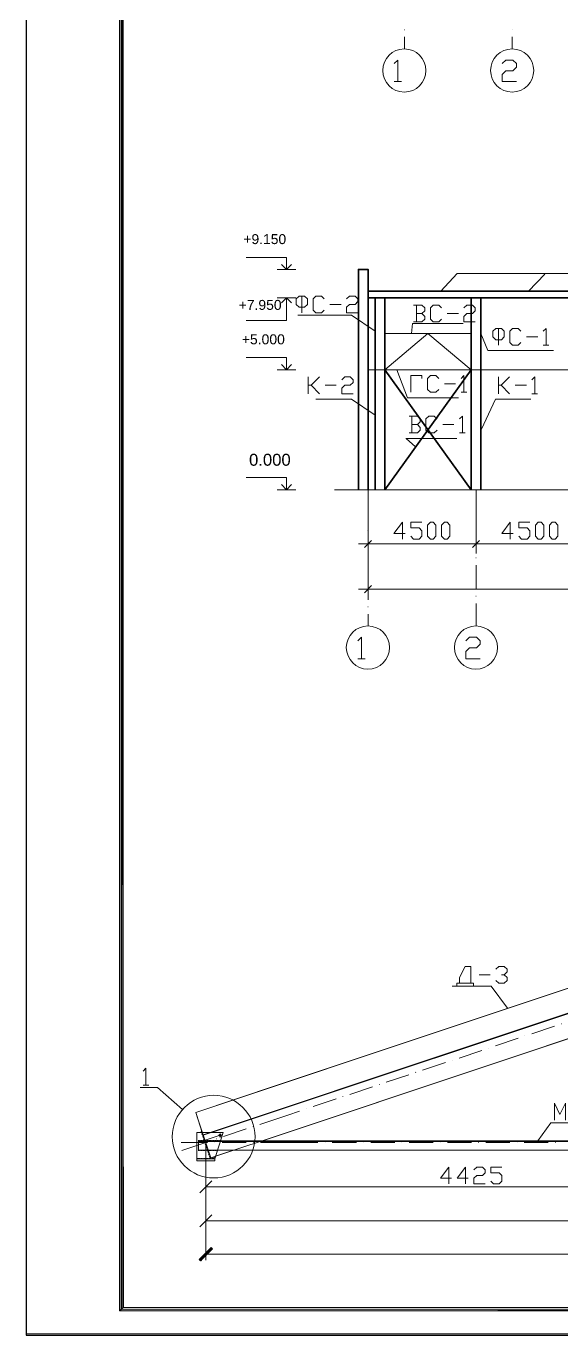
# Model space of a CAD drawing. Header units: millimetres. Extents: x -258556 to -95372, y 16759 to 83874.
# Drawn here: x -128983.9 to -128872.7, y 41411.4 to 41682.9 of the extents above; entities that cross this region are included whole.
import ezdxf
from ezdxf.xclip import XClip

# ---------------------------------------------------------------- set-up
doc = ezdxf.new("R2010")
doc.units = ezdxf.units.MM
doc.header["$LTSCALE"] = 0.5
doc.header["$XCLIPFRAME"] = 2
doc.styles.add('Arial$001', font='arial.ttf', dxfattribs={"height": 4.578227})

# ---------------------------------------------------------------- blocks, each defined once
blk = doc.blocks.new('MF13D4CA0')
at = {"color": 7, "linetype": 'Continuous', "lineweight": 5, "true_color": 0x000007}
blk.add_lwpolyline([(17.9, 582.9), (17.9, 11.05), (823.42, 11.05), (823.42, 582.9)], close=True, dxfattribs=at)

msp = doc.modelspace()

# ---------------------------------------------------------------- hatches: boundary and pattern name
at = {"true_color": 0x000007}
h = msp.add_hatch(color=7, dxfattribs=at)
h.paths.add_polyline_path([(-128336.362, 41416.87), (-128336.362, 41416.147), (-128151.253, 41416.87)])
h.paths.add_polyline_path([(-128336.362, 41416.147), (-128151.253, 41416.87), (-128150.53, 41416.182)])
h.paths.add_polyline_path([(-128151.253, 41416.87), (-128150.53, 41416.182), (-128151.253, 42001.108)])
h.paths.add_polyline_path([(-128150.53, 41416.182), (-128151.253, 42001.108), (-128150.53, 42001.762)])
h.paths.add_polyline_path([(-128151.253, 42001.108), (-128150.53, 42001.762), (-128963.796, 42001.108)])
h.paths.add_polyline_path([(-128150.53, 42001.762), (-128963.796, 42001.108), (-128964.484, 42001.762)])
h.paths.add_polyline_path([(-128963.796, 42001.108), (-128964.484, 42001.762), (-128963.796, 41416.87)])
h.paths.add_polyline_path([(-128964.484, 42001.762), (-128963.796, 41416.87), (-128964.484, 41416.182)])
h.paths.add_polyline_path([(-128963.796, 41416.87), (-128964.484, 41416.182), (-128336.362, 41416.733)])
h.paths.add_polyline_path([(-128964.484, 41416.182), (-128336.362, 41416.733), (-128336.362, 41416.044)])
h = msp.add_hatch(color=7, dxfattribs=at)
h.paths.add_polyline_path([(-128945.244, 41429.02), (-128945.519, 41429.296), (-128947.722, 41426.542)])
h.paths.add_polyline_path([(-128945.519, 41429.296), (-128947.722, 41426.542), (-128947.997, 41426.818)])

# ---------------------------------------------------------------- linework, layer by layer
at = {"color": 7, "linetype": 'Continuous', "lineweight": -2, "true_color": 0x000007}
for points in [[(-128963.796, 42001.108), (-128964.484, 42001.762), (-128963.796, 41416.87)], [(-128964.484, 42001.762), (-128963.796, 41416.87), (-128964.484, 41416.182)], [(-128945.519, 41429.296), (-128947.722, 41426.542), (-128947.997, 41426.818)], [(-128945.244, 41429.02), (-128945.519, 41429.296), (-128947.722, 41426.542)], [(-128963.796, 41416.87), (-128964.484, 41416.182), (-128336.362, 41416.733)], [(-128964.484, 41416.182), (-128336.362, 41416.733), (-128336.362, 41416.044)]]:
    msp.add_lwpolyline(points, close=True, dxfattribs=at)
at = {"color": 7, "linetype": 'Continuous', "lineweight": 5, "true_color": 0x000007}
msp.add_lwpolyline([(-128964.14, 41416.526), (-128150.875, 41416.388), (-128150.875, 42001.418), (-128964.14, 42001.418)], close=True, dxfattribs=at)
at = {"color": 7, "linetype": 'Continuous', "lineweight": 13, "true_color": 0x000007}
for points in [[(-128905.369, 41682.125), (-128905.386, 41682.142), (-128905.386, 41682.142)], [(-128905.369, 41680.627), (-128905.369, 41678.149), (-128905.369, 41678.149)], [(-128882.979, 41682.125), (-128882.996, 41682.142), (-128882.996, 41682.142)], [(-128882.979, 41680.627), (-128882.979, 41678.149), (-128882.979, 41678.149)], [(-128907.485, 41675.086), (-128906.745, 41675.826), (-128906.745, 41671.351)], [(-128885.061, 41675.086), (-128884.321, 41675.826), (-128882.824, 41675.826), (-128882.067, 41675.086), (-128882.067, 41674.329), (-128882.824, 41673.589), (-128884.321, 41673.589), (-128885.061, 41672.831), (-128885.061, 41671.351), (-128882.067, 41671.351)], [(-128907.485, 41671.351), (-128905.988, 41671.351), (-128905.988, 41671.351)], [(-128929.841, 41634.849), (-128938.222, 41634.849), (-128938.222, 41634.849)], [(-128929.841, 41632.371), (-128929.841, 41634.849), (-128929.841, 41634.849)], [(-128931.768, 41632.371), (-128927.931, 41632.371), (-128927.931, 41632.371)], [(-128928.791, 41633.421), (-128929.841, 41632.371), (-128930.908, 41633.421)], [(-128894.406, 41631.511), (-128897.796, 41627.879), (-128897.796, 41627.879)], [(-128894.406, 41631.511), (-128721.241, 41631.511), (-128721.241, 41631.511)], [(-128876.215, 41631.373), (-128879.606, 41627.879), (-128879.606, 41627.879)], [(-128931.768, 41626.503), (-128927.931, 41626.503), (-128927.931, 41626.503)], [(-128930.908, 41625.453), (-128929.841, 41626.503), (-128929.841, 41621.77)], [(-128929.841, 41626.503), (-128928.791, 41625.453), (-128928.791, 41625.453)], [(-128926.657, 41623.353), (-128926.657, 41626.847), (-128927.242, 41626.847), (-128927.827, 41626.262), (-128927.827, 41625.091), (-128927.242, 41624.524), (-128926.089, 41624.524), (-128925.487, 41625.091), (-128925.487, 41626.262), (-128926.089, 41626.847), (-128926.657, 41626.847)], [(-128922.011, 41623.938), (-128922.596, 41623.353), (-128923.749, 41623.353), (-128924.334, 41623.938), (-128924.334, 41626.262), (-128923.749, 41626.847), (-128922.596, 41626.847), (-128922.011, 41626.262)], [(-128917.364, 41626.262), (-128916.779, 41626.847), (-128915.626, 41626.847), (-128915.023, 41626.262), (-128915.023, 41625.694), (-128915.626, 41625.091), (-128916.779, 41625.091), (-128917.364, 41624.524), (-128917.364, 41623.353), (-128915.023, 41623.353)], [(-128912.924, 41627.879), (-128912.924, 41626.503), (-128912.924, 41626.503)], [(-128908.948, 41626.503), (-128906.969, 41626.503), (-128906.969, 41626.503)], [(-128891.498, 41626.503), (-128889.518, 41626.503), (-128889.518, 41626.503)], [(-128911.427, 41619.567), (-128916.366, 41622.871), (-128927.483, 41622.871)], [(-128920.84, 41625.091), (-128918.534, 41625.091), (-128918.534, 41625.091)], [(-128901.72, 41623.233), (-128901.152, 41623.801), (-128901.152, 41624.386), (-128901.72, 41624.971), (-128903.458, 41624.971)], [(-128903.458, 41621.495), (-128901.72, 41621.495), (-128901.152, 41622.063), (-128901.152, 41622.63), (-128901.72, 41623.233), (-128902.89, 41623.233)], [(-128902.89, 41624.971), (-128902.89, 41621.495), (-128902.89, 41621.495)], [(-128897.641, 41622.063), (-128898.244, 41621.495), (-128899.397, 41621.495), (-128899.982, 41622.063), (-128899.982, 41624.386), (-128899.397, 41624.971), (-128898.244, 41624.971), (-128897.641, 41624.386)], [(-128896.506, 41623.233), (-128894.165, 41623.233), (-128894.165, 41623.233)], [(-128892.995, 41624.386), (-128892.427, 41624.971), (-128891.257, 41624.971), (-128890.689, 41624.386), (-128890.689, 41623.801), (-128891.257, 41623.233), (-128892.427, 41623.233), (-128892.995, 41622.63), (-128892.995, 41621.495), (-128890.689, 41621.495)], [(-128929.841, 41621.77), (-128938.222, 41621.77), (-128938.222, 41621.77)], [(-128903.906, 41619.034), (-128903.665, 41621.15), (-128893.133, 41621.15)], [(-128885.818, 41616.624), (-128885.818, 41620.118), (-128886.403, 41620.118), (-128886.989, 41619.533), (-128886.989, 41618.362), (-128886.403, 41617.777), (-128885.233, 41617.777), (-128884.648, 41618.362), (-128884.648, 41619.533), (-128885.233, 41620.118), (-128885.818, 41620.118)], [(-128881.172, 41617.209), (-128881.74, 41616.624), (-128882.91, 41616.624), (-128883.495, 41617.209), (-128883.495, 41619.533), (-128882.91, 41620.118), (-128881.74, 41620.118), (-128881.172, 41619.533)], [(-128876.525, 41619.533), (-128875.94, 41620.118), (-128875.94, 41616.624)], [(-128909.447, 41619.034), (-128891.498, 41619.034), (-128891.498, 41619.034)], [(-128891.498, 41611.547), (-128900.481, 41619.034), (-128909.447, 41611.547)], [(-128889.518, 41619.034), (-128888.056, 41615.523), (-128874.425, 41615.523)], [(-128880.001, 41618.362), (-128877.678, 41618.362), (-128877.678, 41618.362)], [(-128876.525, 41616.624), (-128875.355, 41616.624), (-128875.355, 41616.624)], [(-128929.841, 41614.06), (-128938.222, 41614.06), (-128938.222, 41614.06)], [(-128928.791, 41612.614), (-128929.841, 41611.547), (-128930.908, 41612.614)], [(-128929.841, 41611.547), (-128929.841, 41614.06), (-128929.841, 41614.06)], [(-128931.768, 41611.547), (-128927.931, 41611.547), (-128927.931, 41611.547)], [(-128925.332, 41606.574), (-128925.332, 41610.05), (-128925.332, 41610.05)], [(-128923.026, 41610.05), (-128924.764, 41608.312), (-128925.332, 41608.312)], [(-128918.345, 41609.482), (-128917.777, 41610.05), (-128916.607, 41610.05), (-128916.039, 41609.482), (-128916.039, 41608.88), (-128916.607, 41608.312), (-128917.777, 41608.312), (-128918.345, 41607.727), (-128918.345, 41606.574), (-128916.039, 41606.574)], [(-128908.948, 41611.547), (-128912.924, 41611.547), (-128711.105, 41611.547)], [(-128909.447, 41611.547), (-128891.498, 41586.645), (-128891.498, 41586.645)], [(-128891.498, 41611.547), (-128909.447, 41586.645), (-128909.447, 41586.645)], [(-128906.969, 41611.547), (-128908.948, 41611.547), (-128908.948, 41611.547)], [(-128904.715, 41605.696), (-128906.969, 41611.547), (-128906.969, 41611.547)], [(-128904.026, 41606.866), (-128904.026, 41610.343), (-128901.72, 41610.343), (-128901.72, 41609.74)], [(-128898.209, 41607.434), (-128898.812, 41606.866), (-128899.948, 41606.866), (-128900.55, 41607.434), (-128900.55, 41609.74), (-128899.948, 41610.343), (-128898.812, 41610.343), (-128898.209, 41609.74)], [(-128893.563, 41609.74), (-128892.995, 41610.343), (-128892.995, 41606.866)], [(-128889.518, 41611.547), (-128891.498, 41611.547), (-128891.498, 41611.547)], [(-128885.853, 41606.574), (-128885.853, 41610.05), (-128885.853, 41610.05)], [(-128883.529, 41610.05), (-128885.268, 41608.312), (-128885.853, 41608.312)], [(-128878.883, 41609.482), (-128878.298, 41610.05), (-128878.298, 41606.574)], [(-128924.764, 41608.312), (-128923.026, 41606.574), (-128923.026, 41606.574)], [(-128921.856, 41608.312), (-128919.515, 41608.312), (-128919.515, 41608.312)], [(-128897.056, 41608.604), (-128894.733, 41608.604), (-128894.733, 41608.604)], [(-128893.563, 41606.866), (-128892.392, 41606.866), (-128892.392, 41606.866)], [(-128885.268, 41608.312), (-128883.529, 41606.574), (-128883.529, 41606.574)], [(-128882.359, 41608.312), (-128880.036, 41608.312), (-128880.036, 41608.312)], [(-128878.883, 41606.574), (-128877.713, 41606.574), (-128877.713, 41606.574)], [(-128911.427, 41602.116), (-128916.366, 41605.421), (-128923.749, 41605.421)], [(-128904.715, 41605.696), (-128894.113, 41605.696), (-128894.113, 41605.696)], [(-128889.381, 41599.174), (-128886.472, 41605.421), (-128879.089, 41605.421)], [(-128902.667, 41600.189), (-128902.064, 41600.757), (-128902.064, 41601.325), (-128902.667, 41601.927), (-128904.405, 41601.927)], [(-128903.837, 41601.927), (-128903.837, 41598.416), (-128903.837, 41598.416)], [(-128898.588, 41599.019), (-128899.156, 41598.416), (-128900.326, 41598.416), (-128900.929, 41599.019), (-128900.929, 41601.325), (-128900.326, 41601.927), (-128899.156, 41601.927), (-128898.588, 41601.325)], [(-128893.941, 41601.325), (-128893.339, 41601.927), (-128893.339, 41598.416)], [(-128904.405, 41598.416), (-128902.667, 41598.416), (-128902.064, 41599.019), (-128902.064, 41599.587), (-128902.667, 41600.189), (-128903.837, 41600.189)], [(-128897.418, 41600.189), (-128895.112, 41600.189), (-128895.112, 41600.189)], [(-128893.941, 41598.416), (-128892.771, 41598.416), (-128892.771, 41598.416)], [(-128912.924, 41598.21), (-128912.924, 41595.714), (-128912.924, 41595.714)], [(-128905.093, 41597.28), (-128894.475, 41597.28), (-128894.475, 41597.28)], [(-128903.045, 41595.542), (-128905.024, 41597.28), (-128905.024, 41597.28)], [(-128912.924, 41594.217), (-128912.958, 41594.234), (-128912.958, 41594.234)], [(-128912.924, 41592.72), (-128912.924, 41587.746), (-128912.924, 41587.746)], [(-128929.841, 41589.14), (-128938.222, 41589.14), (-128938.222, 41589.14)], [(-128928.791, 41587.695), (-128929.841, 41586.645), (-128930.908, 41587.695)], [(-128929.841, 41586.645), (-128929.841, 41589.14), (-128929.841, 41589.14)], [(-128931.768, 41586.645), (-128927.931, 41586.645), (-128927.931, 41586.645)], [(-128919.911, 41586.645), (-128914.937, 41586.645), (-128709.126, 41586.645), (-128704.152, 41586.645)], [(-128912.924, 41586.645), (-128914.937, 41586.645), (-128914.937, 41586.645)], [(-128912.924, 41586.249), (-128912.958, 41586.266), (-128912.958, 41586.266)], [(-128912.924, 41586.645), (-128912.924, 41573.393), (-128912.924, 41573.393)], [(-128912.924, 41584.735), (-128912.924, 41579.761), (-128912.924, 41579.761)], [(-128908.948, 41586.645), (-128906.969, 41586.645), (-128906.969, 41586.645)], [(-128891.498, 41586.645), (-128889.518, 41586.645), (-128889.518, 41586.645)], [(-128890.499, 41586.662), (-128890.499, 41581.964), (-128890.499, 41581.964)], [(-128890.499, 41586.662), (-128890.499, 41573.393), (-128890.499, 41573.393)], [(-128890.499, 41586.645), (-128889.518, 41586.645), (-128889.518, 41586.645)], [(-128890.499, 41585.509), (-128890.499, 41573.393), (-128890.499, 41573.393)], [(-128905.197, 41577.541), (-128907.537, 41577.541), (-128905.799, 41579.881), (-128905.799, 41576.371)], [(-128904.061, 41576.973), (-128903.458, 41576.371), (-128902.305, 41576.371), (-128901.72, 41576.973), (-128901.72, 41578.109), (-128902.305, 41578.711), (-128904.061, 41578.711), (-128904.061, 41579.881), (-128901.72, 41579.881)], [(-128890.499, 41580.466), (-128890.517, 41580.484), (-128890.517, 41580.484)], [(-128882.772, 41577.541), (-128885.113, 41577.541), (-128883.375, 41579.881), (-128883.375, 41576.371)], [(-128881.636, 41576.973), (-128881.034, 41576.371), (-128879.881, 41576.371), (-128879.296, 41576.973), (-128879.296, 41578.109), (-128879.881, 41578.711), (-128881.636, 41578.711), (-128881.636, 41579.881), (-128879.296, 41579.881)], [(-128912.924, 41578.264), (-128912.958, 41578.281), (-128912.958, 41578.281)], [(-128912.924, 41576.766), (-128912.924, 41571.793), (-128912.924, 41571.793)], [(-128890.499, 41578.969), (-128890.499, 41573.996), (-128890.499, 41573.996)], [(-128914.937, 41575.372), (-128888.52, 41575.372), (-128888.52, 41575.372)], [(-128912.184, 41576.13), (-128913.681, 41574.632), (-128913.681, 41574.632)], [(-128912.924, 41575.372), (-128912.924, 41563.997), (-128912.924, 41563.997)], [(-128892.513, 41575.372), (-128866.096, 41575.372), (-128866.096, 41575.372)], [(-128891.257, 41574.632), (-128889.759, 41576.13), (-128889.759, 41576.13)], [(-128889.759, 41576.13), (-128891.257, 41574.632), (-128891.257, 41574.632)], [(-128890.499, 41572.498), (-128890.517, 41572.516), (-128890.517, 41572.516)], [(-128912.924, 41570.296), (-128912.958, 41570.313), (-128912.958, 41570.313)], [(-128912.924, 41568.798), (-128912.924, 41563.807), (-128912.924, 41563.807)], [(-128890.499, 41571.001), (-128890.499, 41566.01), (-128890.499, 41566.01)], [(-128914.937, 41565.993), (-128709.126, 41565.993), (-128709.126, 41565.993)], [(-128912.184, 41566.75), (-128913.681, 41565.253), (-128913.681, 41565.253)], [(-128890.499, 41565.993), (-128868.075, 41565.993), (-128845.651, 41565.993), (-128823.226, 41565.993), (-128800.802, 41565.993), (-128778.378, 41565.993), (-128755.953, 41565.993), (-128733.529, 41565.993), (-128711.105, 41565.993)], [(-128890.499, 41564.513), (-128890.517, 41564.547), (-128890.517, 41564.547)], [(-128890.499, 41563.016), (-128890.499, 41558.335), (-128890.499, 41558.335)], [(-128912.924, 41562.31), (-128912.958, 41562.345), (-128912.958, 41562.345)], [(-128912.924, 41560.813), (-128912.924, 41558.335), (-128912.924, 41558.335)], [(-128915.023, 41555.289), (-128914.266, 41556.046), (-128914.266, 41551.554)], [(-128892.599, 41555.289), (-128891.842, 41556.046), (-128890.379, 41556.046), (-128889.622, 41555.289), (-128889.622, 41554.549), (-128890.379, 41553.791), (-128891.842, 41553.791), (-128892.599, 41553.051), (-128892.599, 41551.554), (-128889.622, 41551.554)], [(-128915.023, 41551.554), (-128913.543, 41551.554), (-128913.543, 41551.554)], [(-128931.803, 41463.027), (-128839.576, 41493.764), (-128839.576, 41493.764)], [(-128894.492, 41483.61), (-128894.492, 41484.178), (-128891.584, 41484.178), (-128891.584, 41487.689), (-128892.754, 41487.689), (-128893.924, 41485.348), (-128893.924, 41484.178), (-128891.016, 41484.178), (-128891.016, 41483.61)], [(-128886.369, 41487.086), (-128885.784, 41487.689), (-128884.631, 41487.689), (-128884.029, 41487.086), (-128884.029, 41486.518), (-128884.631, 41485.95), (-128885.199, 41485.95)], [(-128889.845, 41485.95), (-128887.539, 41485.95), (-128887.539, 41485.95)], [(-128884.631, 41485.95), (-128884.029, 41485.348), (-128884.029, 41484.78), (-128884.631, 41484.178), (-128885.784, 41484.178), (-128886.369, 41484.78)], [(-128887.384, 41483.541), (-128895.439, 41483.541), (-128895.439, 41483.541)], [(-128887.384, 41483.541), (-128883.96, 41478.98), (-128883.96, 41478.98)], [(-128874.185, 41475.28), (-128878.917, 41473.697), (-128878.917, 41473.697)], [(-128872.773, 41475.745), (-128872.791, 41475.762), (-128872.791, 41475.762)], [(-128887.884, 41470.702), (-128887.901, 41470.72), (-128887.901, 41470.72)], [(-128881.74, 41472.75), (-128886.472, 41471.184), (-128886.472, 41471.184)], [(-128880.328, 41473.232), (-128880.346, 41473.25), (-128880.346, 41473.25)], [(-128895.456, 41468.19), (-128895.473, 41468.207), (-128895.473, 41468.207)], [(-128889.312, 41470.238), (-128894.027, 41468.655), (-128894.027, 41468.655)], [(-128959.631, 41465.935), (-128959.063, 41466.521), (-128959.063, 41463.027)], [(-128903.011, 41465.677), (-128903.045, 41465.694), (-128903.045, 41465.694)], [(-128896.867, 41467.708), (-128901.6, 41466.142), (-128901.6, 41466.142)], [(-128951.456, 41457.95), (-128956.671, 41462.545), (-128960.251, 41462.545)], [(-128959.631, 41463.027), (-128958.461, 41463.027), (-128958.461, 41463.027)], [(-128912.012, 41462.683), (-128916.727, 41461.099), (-128916.727, 41461.099)], [(-128910.566, 41463.147), (-128910.6, 41463.165), (-128910.6, 41463.165)], [(-128904.422, 41465.195), (-128909.172, 41463.629), (-128909.172, 41463.629)], [(-128919.567, 41460.153), (-128924.299, 41458.587), (-128924.299, 41458.587)], [(-128918.156, 41460.635), (-128918.173, 41460.652), (-128918.173, 41460.652)], [(-128927.139, 41457.64), (-128929.6, 41456.797), (-128929.6, 41456.797)], [(-128925.711, 41458.105), (-128925.728, 41458.122), (-128925.728, 41458.122)], [(-128874.219, 41455.782), (-128874.219, 41459.275), (-128873.066, 41456.952), (-128871.896, 41459.275), (-128871.896, 41455.782)], [(-128929.6, 41456.797), (-128935.383, 41454.887), (-128935.383, 41454.887)], [(-128866.87, 41455.179), (-128874.959, 41455.179), (-128874.959, 41455.179)]]:
    msp.add_lwpolyline(points, dxfattribs=at)
at = {"color": 7, "linetype": 'Continuous', "lineweight": 35, "true_color": 0x000007}
for points in [[(-128914.937, 41586.645), (-128914.937, 41632.371), (-128912.924, 41632.371), (-128912.924, 41586.645)], [(-128711.105, 41627.879), (-128912.924, 41627.879), (-128912.924, 41627.879)], [(-128912.924, 41626.503), (-128711.105, 41626.503), (-128711.105, 41626.503)], [(-128911.427, 41611.547), (-128911.427, 41626.503), (-128911.427, 41626.503)], [(-128909.447, 41626.503), (-128909.447, 41611.547), (-128909.447, 41611.547)], [(-128891.498, 41611.547), (-128891.498, 41626.503), (-128891.498, 41626.503)], [(-128889.518, 41626.503), (-128889.518, 41611.547), (-128889.518, 41611.547)], [(-128909.447, 41611.547), (-128909.447, 41619.034), (-128909.447, 41619.034)], [(-128911.427, 41611.547), (-128911.427, 41586.645), (-128911.427, 41586.645)], [(-128909.447, 41586.645), (-128909.447, 41611.547), (-128909.447, 41611.547)], [(-128909.447, 41586.645), (-128891.498, 41611.547), (-128891.498, 41611.547)], [(-128909.447, 41611.547), (-128891.498, 41586.645), (-128891.498, 41586.645)], [(-128891.498, 41611.547), (-128891.498, 41586.645), (-128891.498, 41586.645)], [(-128889.518, 41586.645), (-128889.518, 41611.547), (-128889.518, 41611.547)]]:
    msp.add_lwpolyline(points, dxfattribs=at)
at = {"color": 7, "linetype": 'Continuous', "lineweight": 13, "true_color": 0x000007}
for points in [[(-128899.982, 41576.371), (-128900.55, 41576.973), (-128900.55, 41579.279), (-128899.982, 41579.881), (-128899.397, 41579.881), (-128898.812, 41579.279), (-128898.812, 41576.973), (-128899.397, 41576.371)], [(-128897.074, 41576.371), (-128897.641, 41576.973), (-128897.641, 41579.279), (-128897.074, 41579.881), (-128896.506, 41579.881), (-128895.903, 41579.279), (-128895.903, 41576.973), (-128896.506, 41576.371)], [(-128877.558, 41576.371), (-128878.126, 41576.973), (-128878.126, 41579.279), (-128877.558, 41579.881), (-128876.973, 41579.881), (-128876.387, 41579.279), (-128876.387, 41576.973), (-128876.973, 41576.371)], [(-128874.649, 41576.371), (-128875.217, 41576.973), (-128875.217, 41579.279), (-128874.649, 41579.881), (-128874.064, 41579.881), (-128873.479, 41579.279), (-128873.479, 41576.973), (-128874.064, 41576.371)]]:
    msp.add_lwpolyline(points, close=True, dxfattribs=at)
at = {"color": 7, "linetype": 'Continuous', "lineweight": 18, "true_color": 0x000007}
for points in [[(-128839.576, 41493.764), (-128948.72, 41457.382), (-128947.343, 41453.217)], [(-128837.992, 41488.979), (-128945.45, 41453.217), (-128945.45, 41453.217)], [(-128945.622, 41453.217), (-128849.798, 41485.159), (-128849.798, 41485.159)], [(-128838.233, 41454.973), (-128838.233, 41483.713), (-128934.849, 41451.496)], [(-128948.514, 41453.217), (-128943.041, 41453.217), (-128943.557, 41451.496)], [(-128948.514, 41453.217), (-128948.514, 41447.71), (-128944.762, 41447.71), (-128944.762, 41447.332), (-128948.514, 41447.332), (-128948.514, 41447.71)], [(-128947.584, 41453.458), (-128947.412, 41453.527), (-128947.412, 41453.527)], [(-128947.515, 41453.217), (-128947.584, 41453.458), (-128947.412, 41453.527)], [(-128943.626, 41452.632), (-128943.626, 41452.77), (-128943.488, 41452.77), (-128943.488, 41452.46), (-128943.798, 41452.46), (-128943.798, 41452.77), (-128943.626, 41452.77)], [(-128948.101, 41451.324), (-128833.759, 41451.324), (-128833.759, 41451.324)], [(-128944.211, 41449.5), (-128944.762, 41447.71), (-128944.762, 41447.71)], [(-128944.59, 41448.261), (-128940.838, 41449.5), (-128940.838, 41449.5)]]:
    msp.add_lwpolyline(points, dxfattribs=at)
at = {"color": 7, "linetype": 'Continuous', "lineweight": 5, "true_color": 0x000007}
for points in [[(-128947.171, 41452.701), (-128838.027, 41489.083), (-128838.027, 41489.083)], [(-128928.654, 41453.562), (-128823.192, 41488.738), (-128823.192, 41488.738)], [(-128931.786, 41463.027), (-128948.72, 41457.382), (-128947.137, 41452.667), (-128851.209, 41484.574)], [(-128936.811, 41454.388), (-128936.811, 41454.422), (-128936.811, 41454.422)], [(-128874.959, 41455.179), (-128877.678, 41451.496), (-128877.678, 41451.496)], [(-128948.514, 41447.71), (-128948.514, 41453.217), (-128943.041, 41453.217), (-128944.762, 41447.71)], [(-128948.101, 41451.496), (-128948.101, 41451.634), (-128948.101, 41451.634)], [(-128947.825, 41451.496), (-128947.825, 41451.634), (-128947.825, 41451.634)], [(-128947.653, 41454.181), (-128945.554, 41447.951), (-128928.654, 41453.562)], [(-128947.447, 41453.08), (-128947.584, 41453.458), (-128947.584, 41453.458)], [(-128947.584, 41451.496), (-128947.584, 41451.634), (-128947.584, 41451.634)], [(-128947.274, 41452.563), (-128947.412, 41452.942), (-128947.412, 41452.942)], [(-128947.343, 41451.496), (-128947.343, 41451.634), (-128947.343, 41451.634)], [(-128947.102, 41452.047), (-128947.24, 41452.426), (-128947.24, 41452.426)], [(-128947.102, 41451.496), (-128947.102, 41451.634), (-128947.102, 41451.634)], [(-128946.93, 41451.496), (-128947.068, 41451.875), (-128947.068, 41451.875)], [(-128943.626, 41452.632), (-128946.93, 41451.531), (-128946.93, 41451.531)], [(-128946.861, 41451.496), (-128946.861, 41451.634), (-128946.861, 41451.634)], [(-128946.621, 41451.496), (-128946.621, 41451.634), (-128946.621, 41451.634)], [(-128946.345, 41451.496), (-128946.345, 41451.634), (-128946.345, 41451.634)], [(-128946.104, 41451.496), (-128946.104, 41451.634), (-128946.104, 41451.634)], [(-128945.863, 41451.496), (-128945.863, 41451.634), (-128945.863, 41451.634)], [(-128945.622, 41451.496), (-128945.622, 41451.634), (-128945.622, 41451.634)], [(-128945.347, 41451.496), (-128945.347, 41451.634), (-128945.347, 41451.634)], [(-128945.106, 41451.496), (-128945.106, 41451.634), (-128945.106, 41451.634)], [(-128944.865, 41451.496), (-128944.865, 41451.634), (-128944.865, 41451.634)], [(-128944.59, 41451.496), (-128944.59, 41451.634), (-128944.59, 41451.634)], [(-128944.349, 41451.875), (-128944.383, 41451.909), (-128944.383, 41451.909)], [(-128944.349, 41451.496), (-128944.349, 41451.634), (-128944.349, 41451.634)], [(-128944.108, 41451.496), (-128944.108, 41451.634), (-128944.108, 41451.634)], [(-128944.005, 41452.632), (-128943.282, 41452.632), (-128943.282, 41452.632)], [(-128943.867, 41451.496), (-128943.867, 41451.634), (-128943.867, 41451.634)], [(-128943.626, 41453.011), (-128943.626, 41452.15), (-128943.626, 41452.15)], [(-128943.592, 41451.496), (-128943.592, 41451.634), (-128943.592, 41451.634)], [(-128938.222, 41453.94), (-128942.938, 41452.357), (-128942.938, 41452.357)], [(-128951.749, 41451.118), (-128946.242, 41451.118), (-128946.242, 41451.118)], [(-128945.794, 41451.393), (-128951.577, 41449.466), (-128951.577, 41449.466)], [(-128948.514, 41451.118), (-128948.514, 41451.255), (-128948.514, 41451.359)], [(-128948.101, 41451.496), (-128842.398, 41451.496), (-128842.398, 41451.496)], [(-128948.101, 41451.496), (-128948.101, 41449.5), (-128948.101, 41449.5)], [(-128842.398, 41451.324), (-128948.101, 41451.324), (-128948.101, 41451.324)], [(-128842.398, 41449.5), (-128948.101, 41449.5), (-128948.101, 41449.5)], [(-128948.101, 41449.362), (-128948.101, 41449.5), (-128948.101, 41449.5)], [(-128947.825, 41449.362), (-128947.825, 41449.5), (-128947.825, 41449.5)], [(-128947.584, 41449.362), (-128947.584, 41449.5), (-128947.584, 41449.5)], [(-128947.343, 41449.362), (-128947.343, 41449.5), (-128947.343, 41449.5)], [(-128947.102, 41449.362), (-128947.102, 41449.5), (-128947.102, 41449.5)], [(-128946.758, 41451.015), (-128946.896, 41451.359), (-128946.896, 41451.359)], [(-128946.861, 41449.362), (-128946.861, 41449.5), (-128946.861, 41449.5)], [(-128946.586, 41450.464), (-128946.724, 41450.842), (-128946.724, 41450.842)], [(-128946.621, 41450.498), (-128946.621, 41433.598), (-128946.621, 41433.598)], [(-128946.621, 41450.498), (-128946.621, 41440.654), (-128946.621, 41440.654)], [(-128946.621, 41450.498), (-128946.621, 41426.68), (-128946.621, 41426.68)], [(-128946.621, 41449.362), (-128946.621, 41449.5), (-128946.621, 41449.5)], [(-128946.414, 41449.948), (-128946.552, 41450.326), (-128946.552, 41450.326)], [(-128946.242, 41449.431), (-128946.345, 41449.81), (-128946.345, 41449.81)], [(-128946.345, 41449.362), (-128946.345, 41449.5), (-128946.345, 41449.5)], [(-128946.07, 41448.915), (-128946.173, 41449.294), (-128946.173, 41449.294)], [(-128946.104, 41449.362), (-128946.104, 41449.5), (-128946.104, 41449.5)], [(-128945.863, 41449.362), (-128945.863, 41449.5), (-128945.863, 41449.5)], [(-128945.622, 41449.362), (-128945.622, 41449.5), (-128945.622, 41449.5)], [(-128945.347, 41449.362), (-128945.347, 41449.5), (-128945.347, 41449.5)], [(-128945.106, 41449.362), (-128945.106, 41449.5), (-128945.106, 41449.5)], [(-128944.865, 41449.362), (-128944.865, 41449.5), (-128944.865, 41449.5)], [(-128944.727, 41451.118), (-128944.762, 41451.152), (-128944.762, 41451.152)], [(-128944.59, 41449.362), (-128944.59, 41449.5), (-128944.59, 41449.5)], [(-128944.349, 41449.362), (-128944.349, 41449.5), (-128944.349, 41449.5)], [(-128943.247, 41451.118), (-128938.257, 41451.118), (-128938.257, 41451.118)], [(-128936.742, 41451.118), (-128936.777, 41451.152), (-128936.777, 41451.152)], [(-128935.262, 41451.118), (-128929.721, 41451.118), (-128929.721, 41451.118)], [(-128929.721, 41451.118), (-128923.318, 41451.118), (-128923.318, 41451.118)], [(-128921.838, 41451.118), (-128921.838, 41451.152), (-128921.838, 41451.152)], [(-128920.358, 41451.118), (-128915.333, 41451.118), (-128915.333, 41451.118)], [(-128913.853, 41451.118), (-128913.888, 41451.152), (-128913.888, 41451.152)], [(-128912.373, 41451.118), (-128907.382, 41451.118), (-128907.382, 41451.118)], [(-128905.902, 41451.118), (-128905.902, 41451.152), (-128905.902, 41451.152)], [(-128904.388, 41451.118), (-128899.397, 41451.118), (-128899.397, 41451.118)], [(-128897.917, 41451.118), (-128897.951, 41451.152), (-128897.951, 41451.152)], [(-128896.437, 41451.118), (-128891.446, 41451.118), (-128891.446, 41451.118)], [(-128889.932, 41451.118), (-128889.966, 41451.152), (-128889.966, 41451.152)], [(-128888.451, 41451.118), (-128883.461, 41451.118), (-128883.461, 41451.118)], [(-128881.981, 41451.118), (-128881.981, 41451.152), (-128881.981, 41451.152)], [(-128880.466, 41451.118), (-128875.51, 41451.118), (-128875.51, 41451.118)], [(-128873.995, 41451.118), (-128874.03, 41451.152), (-128874.03, 41451.152)], [(-128948.514, 41447.332), (-128948.514, 41447.71), (-128946.621, 41447.71), (-128944.762, 41447.71), (-128944.762, 41447.332)], [(-128944.762, 41447.332), (-128948.514, 41447.332), (-128948.514, 41447.332)], [(-128948.376, 41447.71), (-128948.376, 41447.882), (-128948.376, 41447.882)], [(-128948.135, 41447.71), (-128948.135, 41447.882), (-128948.135, 41447.882)], [(-128947.894, 41447.71), (-128947.894, 41447.882), (-128947.894, 41447.882)], [(-128947.653, 41447.71), (-128947.653, 41447.882), (-128947.653, 41447.882)], [(-128947.412, 41447.71), (-128947.412, 41447.882), (-128947.412, 41447.882)], [(-128947.171, 41447.71), (-128947.171, 41447.882), (-128947.171, 41447.882)], [(-128946.896, 41447.71), (-128946.896, 41447.882), (-128946.896, 41447.882)], [(-128946.655, 41447.71), (-128946.655, 41447.882), (-128946.655, 41447.882)], [(-128946.414, 41447.71), (-128946.414, 41447.882), (-128946.414, 41447.882)], [(-128946.173, 41447.71), (-128946.173, 41447.882), (-128946.173, 41447.882)], [(-128945.898, 41448.399), (-128946.035, 41448.777), (-128946.035, 41448.777)], [(-128945.898, 41447.71), (-128945.898, 41447.882), (-128945.898, 41447.882)], [(-128945.726, 41447.882), (-128945.863, 41448.261), (-128945.863, 41448.261)], [(-128945.726, 41447.882), (-128945.657, 41447.71), (-128945.657, 41447.71)], [(-128945.244, 41447.848), (-128945.657, 41447.71), (-128945.657, 41447.71)], [(-128945.278, 41447.71), (-128945.278, 41447.813), (-128945.278, 41447.813)], [(-128944.727, 41448.02), (-128945.14, 41447.882), (-128945.14, 41447.882)], [(-128945.037, 41447.71), (-128945.037, 41447.882), (-128945.037, 41447.882)], [(-128944.727, 41448.02), (-128944.762, 41448.192), (-128944.762, 41448.192)], [(-128944.762, 41447.71), (-128944.762, 41447.882), (-128944.762, 41447.882)], [(-128895.576, 41443.718), (-128897.882, 41443.718), (-128896.127, 41446.024), (-128896.127, 41442.547)], [(-128892.1, 41443.718), (-128894.406, 41443.718), (-128892.651, 41446.024), (-128892.651, 41442.547)], [(-128890.93, 41445.439), (-128890.31, 41446.024), (-128889.174, 41446.024), (-128888.589, 41445.439), (-128888.589, 41444.853), (-128889.174, 41444.268), (-128890.31, 41444.268), (-128890.93, 41443.718), (-128890.93, 41442.547), (-128888.589, 41442.547)], [(-128887.419, 41443.098), (-128886.834, 41442.547), (-128885.663, 41442.547), (-128885.113, 41443.098), (-128885.113, 41444.268), (-128885.663, 41444.853), (-128887.419, 41444.853), (-128887.419, 41446.024), (-128885.113, 41446.024)], [(-128945.381, 41443.167), (-128947.86, 41440.654), (-128947.86, 41440.654)], [(-128946.621, 41441.928), (-128836.375, 41441.928), (-128836.375, 41441.928)], [(-128945.381, 41436.076), (-128947.86, 41433.598), (-128947.86, 41433.598)], [(-128946.621, 41434.837), (-128726.129, 41434.837), (-128726.129, 41434.837)], [(-128946.621, 41427.919), (-128706.647, 41427.919), (-128706.647, 41427.919)]]:
    msp.add_lwpolyline(points, dxfattribs=at)
at = {"color": 7, "linetype": 'Continuous', "lineweight": 18, "true_color": 0x000007}
msp.add_lwpolyline([(-128943.557, 41451.496), (-128948.101, 41451.496), (-128948.101, 41449.5), (-128833.759, 41449.5), (-128833.759, 41451.496)], close=True, dxfattribs=at)
at = {"color": 7, "linetype": 'Continuous', "lineweight": 13, "true_color": 0x000007}
for points in [[(-128900.911, 41673.657), (-128900.911, 41676.136), (-128902.908, 41678.149), (-128905.386, 41678.149), (-128905.386, 41678.149), (-128907.864, 41678.149), (-128909.86, 41676.136), (-128909.86, 41673.657), (-128909.86, 41673.657), (-128909.86, 41671.179), (-128907.864, 41669.183), (-128905.386, 41669.183), (-128905.386, 41669.183), (-128902.908, 41669.183), (-128900.911, 41671.179), (-128900.911, 41673.657)], [(-128878.504, 41673.657), (-128878.504, 41676.136), (-128880.501, 41678.149), (-128882.979, 41678.149), (-128882.979, 41678.149), (-128885.457, 41678.149), (-128887.471, 41676.136), (-128887.471, 41673.657), (-128887.471, 41673.657), (-128887.471, 41671.179), (-128885.457, 41669.183), (-128882.979, 41669.183), (-128882.979, 41669.183), (-128880.501, 41669.183), (-128878.504, 41671.179), (-128878.504, 41673.657)], [(-128908.466, 41553.877), (-128908.466, 41556.338), (-128910.463, 41558.352), (-128912.941, 41558.352), (-128912.941, 41558.352), (-128915.419, 41558.352), (-128917.433, 41556.338), (-128917.433, 41553.877), (-128917.433, 41553.877), (-128917.433, 41551.399), (-128915.419, 41549.386), (-128912.941, 41549.386), (-128912.941, 41549.386), (-128910.463, 41549.386), (-128908.466, 41551.399), (-128908.466, 41553.877)], [(-128886.042, 41553.877), (-128886.042, 41556.338), (-128888.038, 41558.352), (-128890.517, 41558.352), (-128890.517, 41558.352), (-128892.995, 41558.352), (-128894.991, 41556.338), (-128894.991, 41553.877), (-128894.991, 41553.877), (-128894.991, 41551.399), (-128892.995, 41549.386), (-128890.517, 41549.386), (-128890.517, 41549.386), (-128888.038, 41549.386), (-128886.042, 41551.399), (-128886.042, 41553.877)]]:
    msp.add_open_spline(points, degree=3, knots=[0, 0, 0, 0, 0.0625, 0.0625, 0.0625, 0.062501, 0.125, 0.125, 0.125, 0.125001, 0.1875, 0.1875, 0.1875, 0.187501, 1, 1, 1, 1], dxfattribs=at)
at = {"color": 7, "linetype": 'Continuous', "lineweight": 5, "true_color": 0x000007}
msp.add_open_spline([(-128936.398, 41452.322), (-128936.398, 41457.072), (-128940.253, 41460.927), (-128944.968, 41460.927), (-128944.968, 41460.927), (-128949.718, 41460.927), (-128953.573, 41457.072), (-128953.573, 41452.322), (-128953.573, 41452.322), (-128953.573, 41447.607), (-128949.718, 41443.752), (-128944.968, 41443.752), (-128944.968, 41443.752), (-128940.253, 41443.752), (-128936.398, 41447.607), (-128936.398, 41452.322)], degree=3, knots=[0, 0, 0, 0, 0.0625, 0.0625, 0.0625, 0.062501, 0.125, 0.125, 0.125, 0.125001, 0.1875, 0.1875, 0.1875, 0.187501, 1, 1, 1, 1], dxfattribs=at)
at = {"color": 7, "linetype": 'Continuous', "lineweight": 18, "true_color": 0x000007}
msp.add_open_spline([(-128943.523, 41452.632), (-128943.523, 41452.701), (-128943.592, 41452.77), (-128943.626, 41452.77), (-128943.626, 41452.77), (-128943.695, 41452.77), (-128943.764, 41452.701), (-128943.764, 41452.632), (-128943.764, 41452.632), (-128943.764, 41452.563), (-128943.695, 41452.529), (-128943.626, 41452.529), (-128943.626, 41452.529), (-128943.592, 41452.529), (-128943.523, 41452.563), (-128943.523, 41452.632)], degree=3, knots=[0, 0, 0, 0, 0.0625, 0.0625, 0.0625, 0.062501, 0.125, 0.125, 0.125, 0.125001, 0.1875, 0.1875, 0.1875, 0.187501, 1, 1, 1, 1], dxfattribs=at)

# ---------------------------------------------------------------- block references
at = {"color": 7, "true_color": 0xffffff}
ref = msp.add_blockref('MF13D4CA0', (-129002.656, 41399.901), dxfattribs=dict(at, xscale=1.040502, yscale=1.040502, zscale=1.040502))
XClip(ref).set_block_clipping_path([(17.9953933291, 10.8175456262), (823.5538829452, 582.7005601007)])

# ---------------------------------------------------------------- texts
at = {"color": 7, "true_color": 0x000007, "style": 'Arial$001'}
for s, height, p in [('+9.150', 2.0593, (-128938.807, 41637.632)), ('+7.950', 2.0679, (-128939.788, 41623.971)), ('+5.000', 2.0715, (-128939.134, 41616.826)), ('0.000', 2.4748, (-128937.637, 41591.619))]:
    msp.add_text(s, height=height, dxfattribs=at).set_placement(p)

doc.saveas('drawing.dxf')
